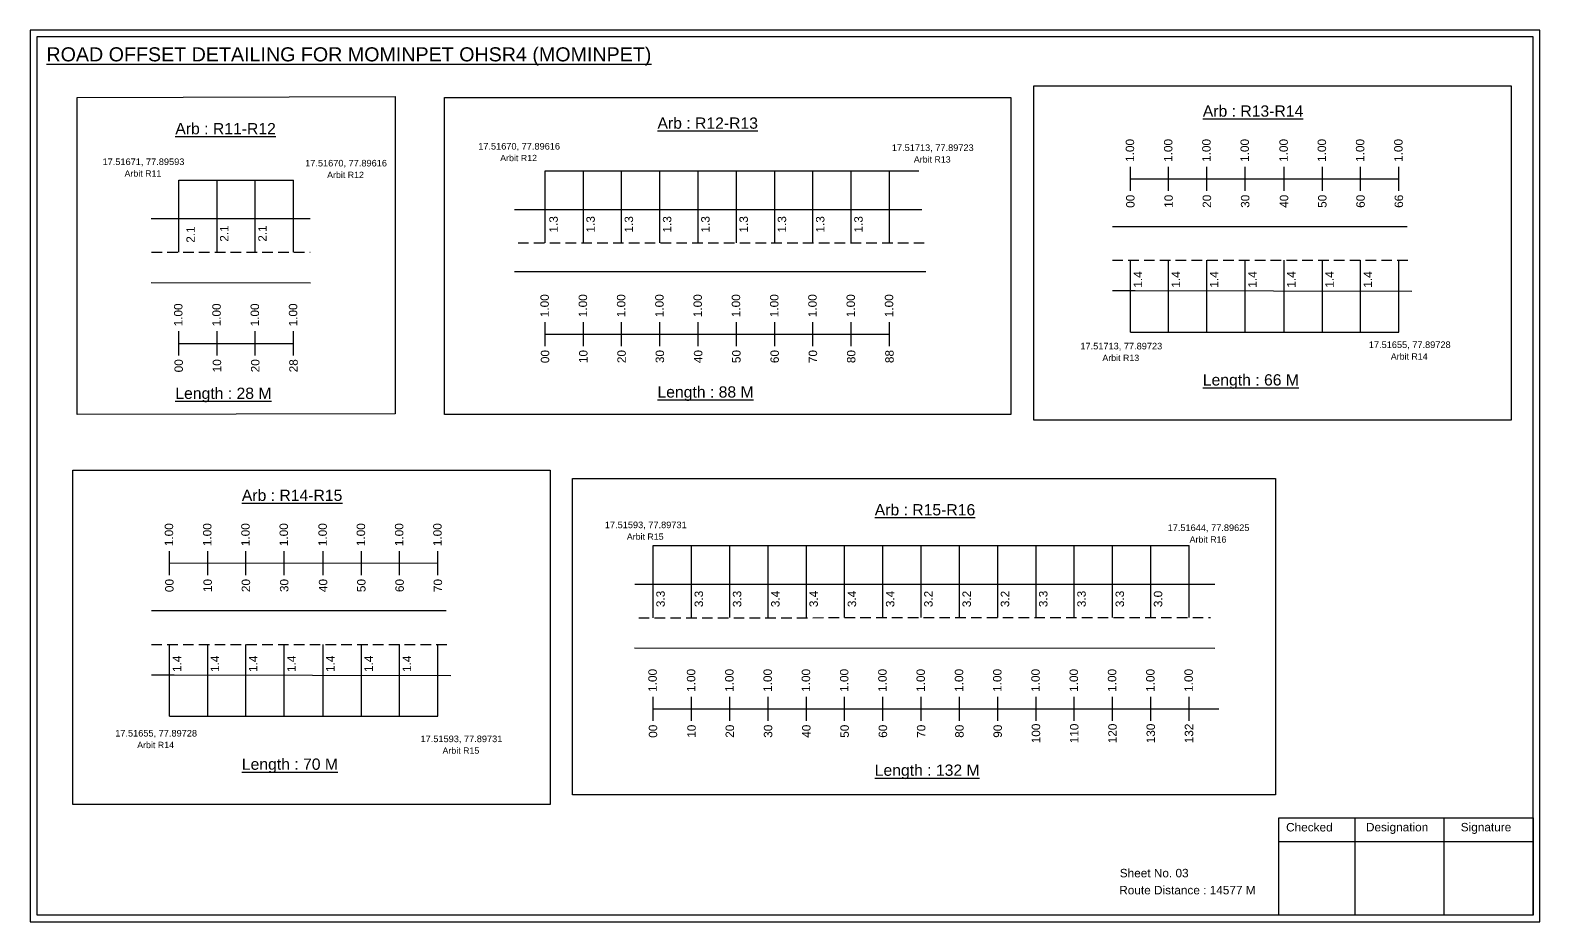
# Model space of a CAD drawing. Header units: inches. Extents: x 1446 to 12099, y 451 to 5049.
# Drawn here: x 4516 to 5053, y 2594 to 2911 of the extents above; entities that cross this region are included whole.
import ezdxf

# ---------------------------------------------------------------- set-up
doc = ezdxf.new("R2010")
doc.units = ezdxf.units.IN
doc.header["$MEASUREMENT"] = 0
doc.linetypes.add('DASHED2', pattern=[0.375, 0.25, -0.125])
doc.layers.add('PDF_Geometry', color=7, linetype='Continuous')
doc.layers.add('PDF_Text', color=5, linetype='Continuous')
doc.styles.add('PDF Arial', font='arial.ttf')
doc.styles.get("Standard").update_dxf_attribs({"font": 'arial.ttf'})

msp = doc.modelspace()

# ---------------------------------------------------------------- linework, layer by layer
at = {"color": 5}
for p, q in [((4699.27, 2861.18), (4832.05, 2861.18)), ((4569.08, 2857.91), (4609.88, 2857.91)), ((4907.27, 2803.96), (5002.69, 2803.97)), ((4737.73, 2728.09), (4928.13, 2728.09)), ((4565.77, 2667.46), (4661.19, 2667.47))]:
    msp.add_line(p, q, dxfattribs=at)
for p, q in [((4699.27, 2835.64), (4699.27, 2861.18)), ((4712.87, 2835.64), (4712.87, 2861.18)), ((4726.47, 2835.64), (4726.47, 2861.18)), ((4740.07, 2835.64), (4740.07, 2861.18)), ((4753.67, 2835.64), (4753.67, 2861.18)), ((4767.27, 2835.64), (4767.27, 2861.18)), ((4780.87, 2835.64), (4780.87, 2861.18)), ((4794.47, 2835.64), (4794.47, 2861.18)), ((4808.07, 2835.64), (4808.07, 2861.18)), ((4821.67, 2835.64), (4821.67, 2861.18)), ((4569.08, 2832.37), (4569.08, 2857.91)), ((4582.68, 2832.37), (4582.68, 2857.91)), ((4596.28, 2832.37), (4596.28, 2857.91)), ((4609.88, 2832.37), (4609.88, 2857.91)), ((4559.25, 2844.26), (4615.74, 2844.26)), ((4688.4, 2847.52), (4833.18, 2847.52)), ((5005.6, 2841.39), (4900.86, 2841.39)), ((4907.27, 2803.97), (4907.27, 2829.5)), ((4920.87, 2803.97), (4920.87, 2829.5)), ((4934.47, 2803.97), (4934.47, 2829.5)), ((4948.07, 2803.97), (4948.07, 2829.5)), ((4961.89, 2803.97), (4961.89, 2829.5)), ((4975.49, 2803.97), (4975.49, 2829.5)), ((4989.09, 2803.97), (4989.09, 2829.5)), ((5002.69, 2803.97), (5002.69, 2829.5)), ((4834.6, 2825.34), (4688.4, 2825.34)), ((4559.25, 2821.57), (4615.96, 2821.44)), ((4900.86, 2818.7), (4908.92, 2818.7)), ((4908.92, 2818.7), (5007.23, 2818.43)), ((4737.73, 2702.48), (4737.73, 2728.09)), ((4751.33, 2702.55), (4751.33, 2728.09)), ((4764.93, 2702.55), (4764.93, 2728.09)), ((4778.53, 2702.55), (4778.53, 2728.09)), ((4792.13, 2702.55), (4792.13, 2728.09)), ((4805.73, 2702.55), (4805.73, 2728.09)), ((4819.33, 2702.55), (4819.33, 2728.09)), ((4832.93, 2702.55), (4832.93, 2728.09)), ((4846.53, 2702.55), (4846.53, 2728.09)), ((4860.13, 2702.55), (4860.13, 2728.09)), ((4873.73, 2702.55), (4873.73, 2728.09)), ((4887.33, 2702.55), (4887.33, 2728.09)), ((4900.93, 2702.55), (4900.93, 2728.09)), ((4914.53, 2702.55), (4914.53, 2728.09)), ((4928.13, 2702.55), (4928.13, 2728.09)), ((4731.19, 2714.43), (4937.29, 2714.44)), ((4664.1, 2704.89), (4559.36, 2704.89)), ((4565.77, 2667.47), (4565.77, 2693)), ((4579.37, 2667.47), (4579.37, 2693)), ((4592.97, 2667.47), (4592.97, 2693)), ((4606.57, 2667.47), (4606.57, 2693)), ((4620.39, 2667.47), (4620.39, 2693)), ((4633.99, 2667.47), (4633.99, 2693)), ((4647.59, 2667.47), (4647.59, 2693)), ((4661.19, 2667.47), (4661.19, 2693)), ((4731.09, 2691.82), (4937.25, 2691.72)), ((4559.36, 2682.2), (4567.42, 2682.2)), ((4567.42, 2682.2), (4665.73, 2681.93))]:
    msp.add_line(p, q)
at = {"color": 217, "true_color": 0x93278f}
for p, q in [((4907.27, 2854.11), (4907.27, 2862.67)), ((4920.87, 2854.11), (4920.87, 2862.67)), ((4934.47, 2854.11), (4934.47, 2862.67)), ((4948.07, 2854.11), (4948.07, 2862.67)), ((4961.89, 2854.11), (4961.89, 2862.67)), ((4975.49, 2854.11), (4975.49, 2862.67)), ((4989.09, 2854.11), (4989.09, 2862.67)), ((5002.69, 2854.11), (5002.69, 2862.67)), ((4907.27, 2858.38), (5002.69, 2858.44)), ((4699.27, 2798.94), (4699.27, 2807.5)), ((4712.87, 2798.94), (4712.87, 2807.5)), ((4726.47, 2798.94), (4726.47, 2807.5)), ((4740.07, 2798.94), (4740.07, 2807.5)), ((4753.67, 2798.94), (4753.67, 2807.5)), ((4767.27, 2798.94), (4767.27, 2807.5)), ((4780.87, 2798.94), (4780.87, 2807.5)), ((4794.47, 2798.94), (4794.47, 2807.5)), ((4808.07, 2798.94), (4808.07, 2807.5)), ((4821.67, 2798.94), (4821.67, 2807.5)), ((4569.08, 2795.67), (4569.08, 2804.23)), ((4582.68, 2795.67), (4582.68, 2804.23)), ((4596.28, 2795.67), (4596.28, 2804.23)), ((4609.88, 2795.67), (4609.88, 2804.23)), ((4699.27, 2803.21), (4821.67, 2803.23)), ((4569.08, 2799.94), (4609.88, 2799.95)), ((4565.77, 2717.61), (4565.77, 2726.17)), ((4579.37, 2717.61), (4579.37, 2726.17)), ((4592.97, 2717.61), (4592.97, 2726.17)), ((4606.57, 2717.61), (4606.57, 2726.17)), ((4620.39, 2717.61), (4620.39, 2726.17)), ((4633.99, 2717.61), (4633.99, 2726.17)), ((4647.59, 2717.61), (4647.59, 2726.17)), ((4661.19, 2717.61), (4661.19, 2726.17)), ((4565.77, 2721.88), (4661.19, 2721.94)), ((4737.63, 2665.86), (4737.63, 2674.41)), ((4751.33, 2665.86), (4751.33, 2674.41)), ((4764.93, 2665.86), (4764.93, 2674.41)), ((4778.53, 2665.86), (4778.53, 2674.41)), ((4792.13, 2665.86), (4792.13, 2674.41)), ((4805.73, 2665.86), (4805.73, 2674.41)), ((4819.33, 2665.86), (4819.33, 2674.41)), ((4832.93, 2665.86), (4832.93, 2674.41)), ((4846.53, 2665.86), (4846.53, 2674.41)), ((4860.13, 2665.86), (4860.13, 2674.41)), ((4873.73, 2665.86), (4873.73, 2674.41)), ((4887.33, 2665.86), (4887.33, 2674.41)), ((4900.93, 2665.86), (4900.93, 2674.41)), ((4914.53, 2665.86), (4914.53, 2674.41)), ((4928.13, 2665.86), (4928.13, 2674.41)), ((4737.63, 2670.12), (4938.69, 2670.17))]:
    msp.add_line(p, q, dxfattribs=at)
at = {"linetype": 'DASHED2', "ltscale": 15}
for p, q in [((4689.67, 2835.64), (4834.03, 2835.64)), ((4559.4, 2832.37), (4615.74, 2832.37)), ((4900.86, 2829.5), (5006.25, 2829.5)), ((4732.54, 2702.48), (4935.72, 2702.55)), ((4559.36, 2693), (4664.75, 2693))]:
    msp.add_line(p, q, dxfattribs=at)
for points in [[(4533, 2887.3), (4646, 2887.59), (4646, 2774.91), (4533, 2774.62)], [(4663.5, 2887.3), (4864.74, 2887.3), (4864.74, 2774.62), (4663.5, 2774.62)], [(4873, 2891.44), (5042.61, 2891.44), (5042.61, 2772.62), (4873, 2772.62)], [(4531.5, 2754.94), (4701.11, 2754.94), (4701.11, 2636.12), (4531.5, 2636.12)], [(4709, 2751.98), (4958.85, 2751.98), (4958.85, 2639.62), (4709, 2639.62)]]:
    msp.add_lwpolyline(points, close=True)
at = {"layer": 'PDF_Geometry'}
for points in [[(4516.29, 2911.18), (4516.29, 2594.47), (5052.77, 2594.47), (5052.77, 2911.18)], [(4518.62, 2908.85), (4518.62, 2596.89), (5050.35, 2596.89), (5050.35, 2908.85)]]:
    msp.add_lwpolyline(points, close=True, dxfattribs=at)
at = {"layer": 'PDF_Geometry', "color": 242, "true_color": 0xcc1f26}
msp.add_lwpolyline([(5050.35, 2596.8), (4960, 2596.8), (4960, 2631.41), (5050.35, 2631.41)], close=True, dxfattribs=at)
for points in [[(4986.99, 2631.41), (4986.99, 2596.8)], [(5018.71, 2631.41), (5018.71, 2596.8)], [(4960, 2623.03), (5050.35, 2623.03)]]:
    msp.add_lwpolyline(points, dxfattribs=at)

# ---------------------------------------------------------------- texts
at = {"color": 242, "true_color": 0xcd2027}
for s, height, p in [('%%UROAD OFFSET DETAILING FOR MOMINPET OHSR4 (MOMINPET)', 5, (4522.07, 2900.11)), ('%%UArb : R13-R14', 4, (4933.01, 2880.47)), ('%%UArb : R11-R12', 4, (4567.87, 2874.21)), ('%%UArb : R12-R13', 4, (4739.21, 2876.18)), ('%%ULength : 28 M', 4, (4567.87, 2780.21)), ('%%ULength : 88 M', 4, (4739.21, 2780.68)), ('%%ULength : 66 M', 4, (4933.01, 2784.97)), ('%%UArb : R14-R15', 4, (4591.51, 2743.97)), ('%%UArb : R15-R16', 4, (4816.42, 2738.83)), ('%%ULength : 70 M', 4, (4591.51, 2648.47)), ('%%ULength : 132 M', 4, (4816.42, 2646.33))]:
    msp.add_text(s, height=height, dxfattribs=at).set_placement(p)
at = {"color": 5}
for s, height, p in [('17.51670, 77.89616', 2.34, (4675.5, 2868.78)), ('17.51713, 77.89723', 2.34, (4822.5, 2868.28)), ('17.51671, 77.89593', 2.34, (4542, 2863.28)), ('17.51670, 77.89616', 2.34, (4614, 2862.78)), ('Arbit R12', 2.246, (4683.32, 2864.66)), ('Arbit R13', 2.246, (4830.32, 2864.16)), ('Arbit R11', 2.246, (4549.82, 2859.16)), ('Arbit R12', 2.246, (4621.82, 2858.66)), ('17.51655, 77.89728', 2.34, (4992, 2798.29)), ('17.51713, 77.89723', 2.34, (4889.5, 2797.79)), ('Arbit R13', 2.246, (4897.32, 2793.66)), ('Arbit R14', 2.246, (4999.82, 2794.16)), ('17.51593, 77.89731', 2.34, (4720.5, 2734.29)), ('Arbit R15', 2.246, (4728.32, 2730.16)), ('17.51644, 77.89625', 2.34, (4920.5, 2733.29)), ('Arbit R16', 2.246, (4928.32, 2729.16)), ('17.51655, 77.89728', 2.34, (4546.5, 2660.28)), ('Arbit R14', 2.246, (4554.32, 2656.16)), ('17.51593, 77.89731', 2.34, (4655, 2658.28)), ('Arbit R15', 2.246, (4662.82, 2654.16))]:
    msp.add_text(s, height=height, dxfattribs=at).set_placement(p)
at = {"color": 217, "true_color": 0x93278f}
for s, p in [('1.00', (4908.6, 2864.4)), ('1.00', (4922.2, 2864.4)), ('1.00', (4935.8, 2864.4)), ('1.00', (4949.4, 2864.4)), ('1.00', (4963.21, 2864.4)), ('1.00', (4976.81, 2864.4)), ('1.00', (4990.41, 2864.4)), ('1.00', (5004.01, 2864.4)), ('00', (4908.75, 2848.08)), ('10', (4922.35, 2848.08)), ('20', (4935.95, 2848.08)), ('30', (4949.55, 2848.08)), ('40', (4963.37, 2848.08)), ('50', (4976.97, 2848.08)), ('60', (4990.57, 2848.08)), ('66', (5004.17, 2848.08)), ('1.00', (4700.6, 2809.24)), ('1.00', (4714.2, 2809.24)), ('1.00', (4727.8, 2809.24)), ('1.00', (4741.4, 2809.24)), ('1.00', (4755, 2809.24)), ('1.00', (4768.6, 2809.24)), ('1.00', (4782.2, 2809.24)), ('1.00', (4795.8, 2809.24)), ('1.00', (4809.4, 2809.24)), ('1.00', (4823, 2809.24)), ('1.00', (4570.41, 2805.97)), ('1.00', (4584.01, 2805.97)), ('1.00', (4597.61, 2805.97)), ('1.00', (4611.21, 2805.97)), ('00', (4700.75, 2792.92)), ('10', (4714.35, 2792.92)), ('20', (4727.95, 2792.92)), ('30', (4741.55, 2792.92)), ('40', (4755.15, 2792.92)), ('50', (4768.75, 2792.92)), ('60', (4782.35, 2792.92)), ('70', (4795.95, 2792.92)), ('80', (4809.55, 2792.92)), ('88', (4823.15, 2792.92)), ('00', (4570.56, 2789.65)), ('10', (4584.16, 2789.65)), ('20', (4597.76, 2789.65)), ('28', (4611.36, 2789.65)), ('1.00', (4567.1, 2727.9)), ('1.00', (4580.7, 2727.9)), ('1.00', (4594.3, 2727.9)), ('1.00', (4607.9, 2727.9)), ('1.00', (4621.71, 2727.9)), ('1.00', (4635.31, 2727.9)), ('1.00', (4648.91, 2727.9)), ('1.00', (4662.51, 2727.9)), ('00', (4567.25, 2711.58)), ('10', (4580.85, 2711.58)), ('20', (4594.45, 2711.58)), ('30', (4608.05, 2711.58)), ('40', (4621.87, 2711.58)), ('50', (4635.47, 2711.58)), ('60', (4649.07, 2711.58)), ('70', (4662.67, 2711.58)), ('1.00', (4738.96, 2676.15)), ('1.00', (4752.66, 2676.15)), ('1.00', (4766.26, 2676.15)), ('1.00', (4779.86, 2676.15)), ('1.00', (4793.46, 2676.15)), ('1.00', (4807.06, 2676.15)), ('1.00', (4820.66, 2676.15)), ('1.00', (4834.26, 2676.15)), ('1.00', (4847.86, 2676.15)), ('1.00', (4861.46, 2676.15)), ('1.00', (4875.06, 2676.15)), ('1.00', (4888.66, 2676.15)), ('1.00', (4902.26, 2676.15)), ('1.00', (4915.86, 2676.15)), ('1.00', (4929.46, 2676.15)), ('00', (4739.11, 2659.83)), ('10', (4752.81, 2659.83)), ('20', (4766.41, 2659.83)), ('30', (4780.01, 2659.83)), ('40', (4793.61, 2659.83)), ('50', (4807.21, 2659.83)), ('60', (4820.81, 2659.83)), ('70', (4834.41, 2659.83)), ('80', (4848.01, 2659.83)), ('90', (4861.61, 2659.83)), ('100', (4875.21, 2657.88)), ('110', (4888.81, 2657.88)), ('120', (4902.41, 2657.88)), ('130', (4916.01, 2657.88)), ('132', (4929.61, 2657.88))]:
    msp.add_text(s, height=3, rotation=90, dxfattribs=at).set_placement(p)
for s, p in [('1.3', (4703.78, 2839.31)), ('1.3', (4716.94, 2839.31)), ('1.3', (4730.54, 2839.31)), ('1.3', (4744.14, 2839.31)), ('1.3', (4757.74, 2839.31)), ('1.3', (4771.34, 2839.31)), ('1.3', (4784.94, 2839.31)), ('1.3', (4798.54, 2839.31)), ('1.3', (4812.14, 2839.31)), ('2.1', (4574.8, 2835.68)), ('2.1', (4586.75, 2836.05)), ('2.1', (4600.35, 2836.05)), ('1.4', (4911.45, 2819.7)), ('1.4', (4924.94, 2819.7)), ('1.4', (4938.54, 2819.7)), ('1.4', (4952.14, 2819.7)), ('1.4', (4965.96, 2819.7)), ('1.4', (4979.56, 2819.7)), ('1.4', (4993.16, 2819.7)), ('3.3', (4741.8, 2706.23)), ('3.3', (4755.4, 2706.23)), ('3.3', (4769, 2706.23)), ('3.4', (4782.6, 2706.23)), ('3.4', (4796.2, 2706.23)), ('3.4', (4809.8, 2706.23)), ('3.4', (4823.4, 2706.23)), ('3.2', (4837, 2706.23)), ('3.2', (4850.6, 2706.23)), ('3.2', (4864.2, 2706.23)), ('3.3', (4877.8, 2706.23)), ('3.3', (4891.4, 2706.23)), ('3.3', (4905, 2706.23)), ('3.0', (4918.6, 2706.23)), ('1.4', (4569.95, 2683.2)), ('1.4', (4583.44, 2683.2)), ('1.4', (4597.04, 2683.2)), ('1.4', (4610.64, 2683.2)), ('1.4', (4624.46, 2683.2)), ('1.4', (4638.06, 2683.2)), ('1.4', (4651.66, 2683.2))]:
    msp.add_text(s, height=3, rotation=90).set_placement(p)
for s, p in [('Sheet No. 03', (4903.5, 2610.27)), ('Route Distance : 14577 M', (4903.32, 2604.22))]:
    msp.add_text(s, height=3).set_placement(p)
at = {"layer": 'PDF_Text', "color": 7, "attachment_point": 7, "style": 'PDF Arial'}
for s, insert, char_height in [('Checked', (4962.61, 2626.52), 3.001), ('Designation', (4990.99, 2625.69), 3.0006), ('Signature', (5024.67, 2625.69), 3.001)]:
    msp.add_mtext(s, dxfattribs=dict(at, insert=insert, char_height=char_height))

doc.saveas('drawing.dxf')
